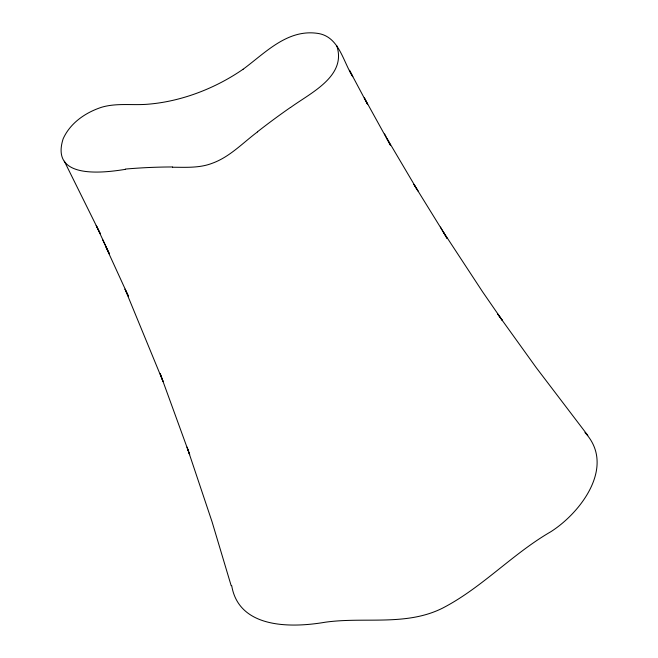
<?xml version="1.0" encoding="UTF-8"?>
<svg xmlns="http://www.w3.org/2000/svg" width="658" height="658" viewBox="0 0 658 658"><rect width="100%" height="100%" fill="white"/><g stroke="black" fill="none" stroke-linecap="round" stroke-linejoin="round"><path stroke-width="0.99" d="M257.459 131.937C242.786 142.893 229.79 156.966 212.189 163.291C199.538 168.193 185.803 167.272 172.511 167.239M243.106 69.246C265.1 53.027 287.151 29.092 317.23 33.319C339.018 36.116 342.834 61.227 352.762 76.682L349.439 70.25L367.625 104.408L364.302 97.853L390.523 145.36L384.601 133.936M290.491 107.534C310.337 92.984 347.095 76.229 336.707 45.632M125.259 169.369C101.801 173.161 50.279 179.066 63.127 138.846C70.233 122.931 85.639 112.419 101.826 107.188C117.206 102.722 133.311 105.634 149.021 104.12A138.657 91.766 -27.2 0 0 243.098 69.238M584.946 432.545C616.118 465.889 581.088 512.533 550.705 531.796C512.253 554.028 481.804 587.939 442.34 608.255C405.764 626.432 364.195 616.694 325.249 622.221C291.889 627.929 239.051 629.048 231.723 585.76M587.824 435.44L536.155 367.551L497.802 314.162L502.515 320.652L482.602 291.831L443.081 231.583L413.915 184.388L417.953 190.935L387.036 138.608M440.416 227.051L447.021 238.344L443.081 231.583M102.64 239.718L109.392 253.873L96.175 225.431M64.328 161.194L100.255 233.689L96.627 226.344M105.979 247.186L128.491 296.347L125.012 289.109L163.011 381.401L160.223 373.752L189.685 454.703L187.374 448.065M187.037 447.119L212.082 521.868L231.172 585.702M257.385 131.871A492.25 325.71 -27.2 0 1 290.425 107.468M125.341 169.081A492.052 325.249 -27.2 0 1 172.626 166.968"/></g></svg>
